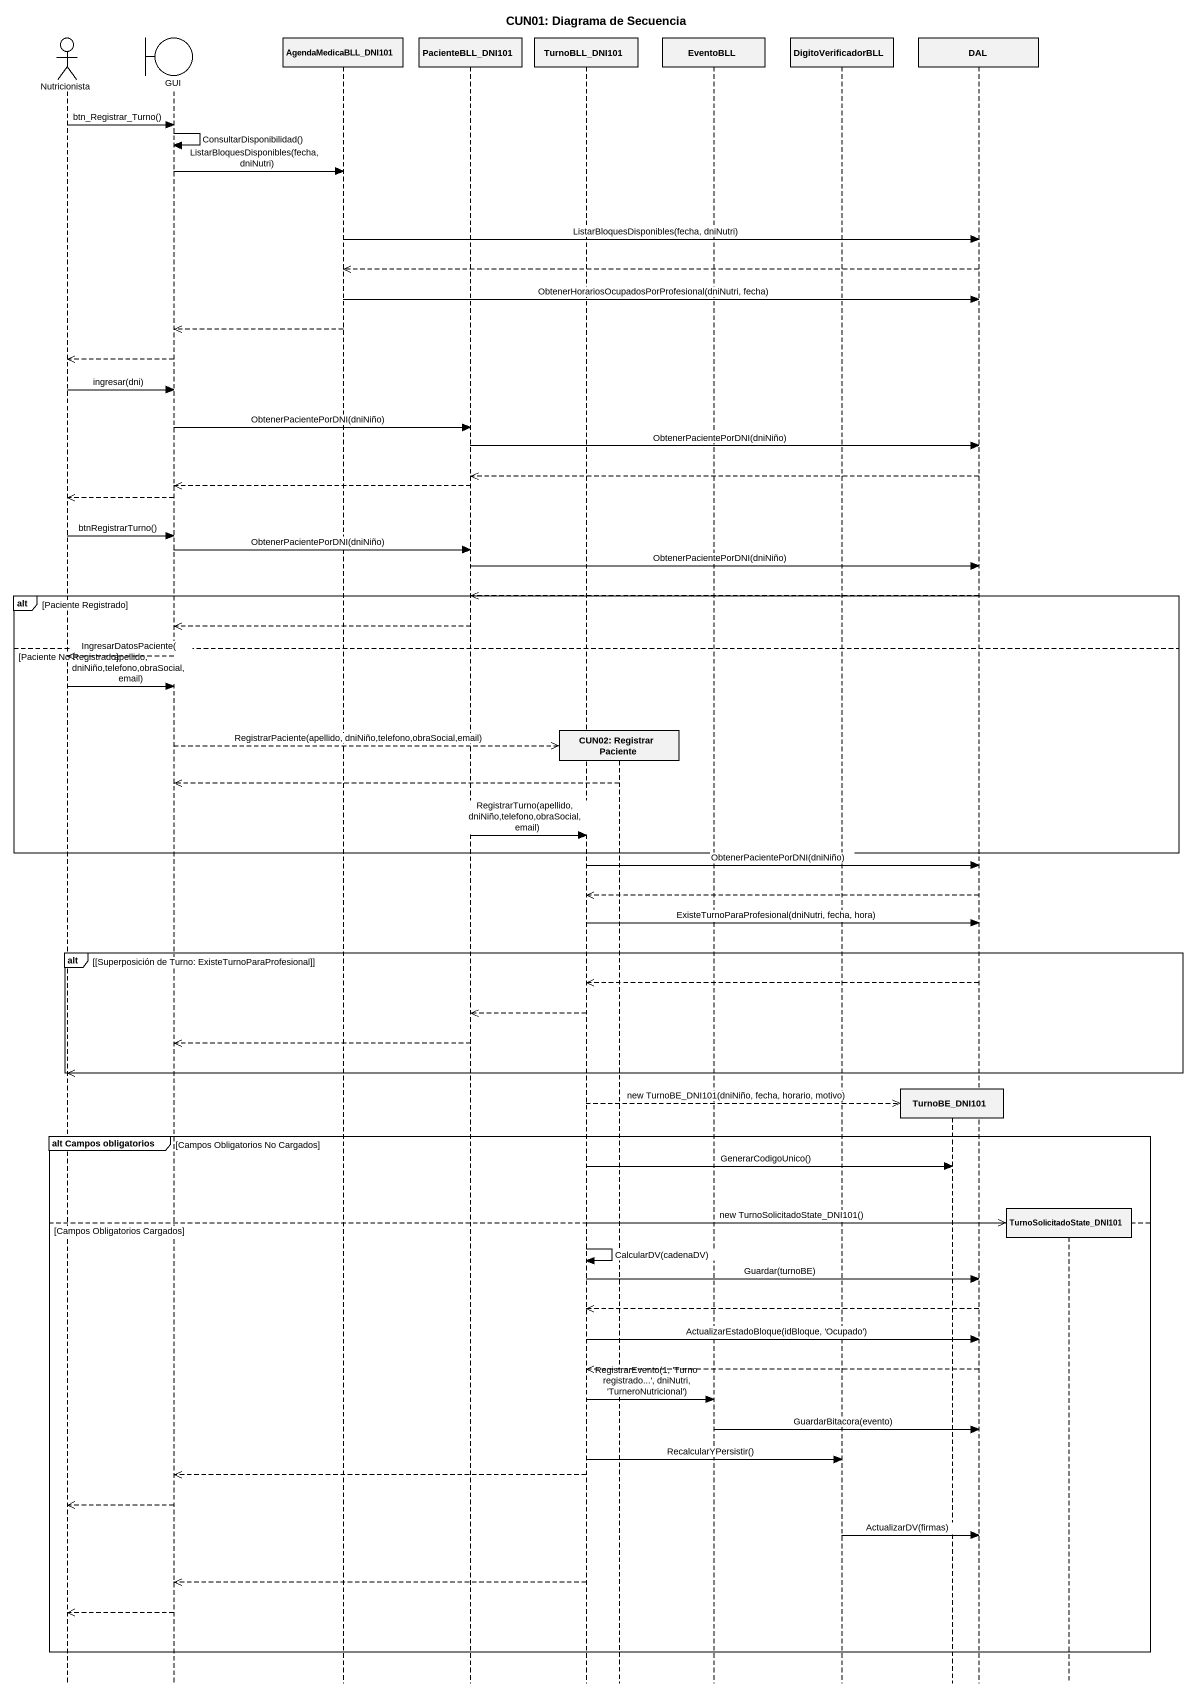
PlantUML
@startuml
title CUN01: Diagrama de Secuencia
hide footbox
actor Nutricionista
boundary GUI
participant AgendaMedicaBLL_DNI101
participant PacienteBLL_DNI101
participant TurnoBLL_DNI101
participant "CUN02: Registrar Paciente" as CUN02_Registrar_Paciente
participant EventoBLL
participant DigitoVerificadorBLL
participant TurnoBE_DNI101
participant DAL
participant TurnoSolicitadoState_DNI101

Nutricionista -> GUI : btn_Registrar_Turno()
GUI -> GUI : ConsultarDisponibilidad()
GUI -> AgendaMedicaBLL_DNI101 : ListarBloquesDisponibles(fecha, dniNutri)
AgendaMedicaBLL_DNI101 -> DAL : ListarBloquesDisponibles(fecha, dniNutri)
DAL -->> AgendaMedicaBLL_DNI101
AgendaMedicaBLL_DNI101 -> DAL : ObtenerHorariosOcupadosPorProfesional(dniNutri, fecha)
AgendaMedicaBLL_DNI101 -->> GUI
GUI -->> Nutricionista
Nutricionista -> GUI : ingresar(dni)
GUI -> PacienteBLL_DNI101 : ObtenerPacientePorDNI(dniNiño)
PacienteBLL_DNI101 -> DAL : ObtenerPacientePorDNI(dniNiño)
DAL -->> PacienteBLL_DNI101
PacienteBLL_DNI101 -->> GUI
GUI -->> Nutricionista
Nutricionista -> GUI : btnRegistrarTurno()
GUI -> PacienteBLL_DNI101 : ObtenerPacientePorDNI(dniNiño)
PacienteBLL_DNI101 -> DAL : ObtenerPacientePorDNI(dniNiño)
alt Paciente Registrado
  DAL -->> PacienteBLL_DNI101
  PacienteBLL_DNI101 -->> GUI
else Paciente No Registrado
  GUI -->> Nutricionista
  Nutricionista -> GUI : IngresarDatosPaciente(apellido, dniNiño,telefono,obraSocial,email)
  GUI -->> CUN02_Registrar_Paciente ** : RegistrarPaciente(apellido, dniNiño,telefono,obraSocial,email)
  CUN02_Registrar_Paciente -->> GUI
  PacienteBLL_DNI101 -> TurnoBLL_DNI101 : RegistrarTurno(apellido, dniNiño,telefono,obraSocial,email)
end
TurnoBLL_DNI101 -> DAL : ObtenerPacientePorDNI(dniNiño)
DAL -->> TurnoBLL_DNI101
TurnoBLL_DNI101 -> DAL : ExisteTurnoParaProfesional(dniNutri, fecha, hora)
alt [Superposición de Turno: ExisteTurnoParaProfesional]
  DAL -->> TurnoBLL_DNI101
  TurnoBLL_DNI101 -->> PacienteBLL_DNI101
  PacienteBLL_DNI101 -->> GUI
  GUI -->> Nutricionista
end
TurnoBLL_DNI101 -->> TurnoBE_DNI101 ** : new TurnoBE_DNI101(dniNiño, fecha, horario, motivo)
group alt Campos obligatorios [Campos Obligatorios No Cargados]
  TurnoBLL_DNI101 -> TurnoBE_DNI101 : GenerarCodigoUnico()
else Campos Obligatorios Cargados
  TurnoBLL_DNI101 -->> TurnoSolicitadoState_DNI101 ** : new TurnoSolicitadoState_DNI101()
  TurnoBLL_DNI101 -> TurnoBLL_DNI101 : CalcularDV(cadenaDV)
  TurnoBLL_DNI101 -> DAL : Guardar(turnoBE)
  DAL -->> TurnoBLL_DNI101
  TurnoBLL_DNI101 -> DAL : ActualizarEstadoBloque(idBloque, 'Ocupado')
  DAL -->> TurnoBLL_DNI101
  TurnoBLL_DNI101 -> EventoBLL : RegistrarEvento(1, 'Turno registrado...', dniNutri, 'TurneroNutricional')
  EventoBLL -> DAL : GuardarBitacora(evento)
  TurnoBLL_DNI101 -> DigitoVerificadorBLL : RecalcularYPersistir()
  TurnoBLL_DNI101 -->> GUI
  GUI -->> Nutricionista
  DigitoVerificadorBLL -> DAL : ActualizarDV(firmas)
  TurnoBLL_DNI101 -->> GUI
  GUI -->> Nutricionista
end
@enduml
